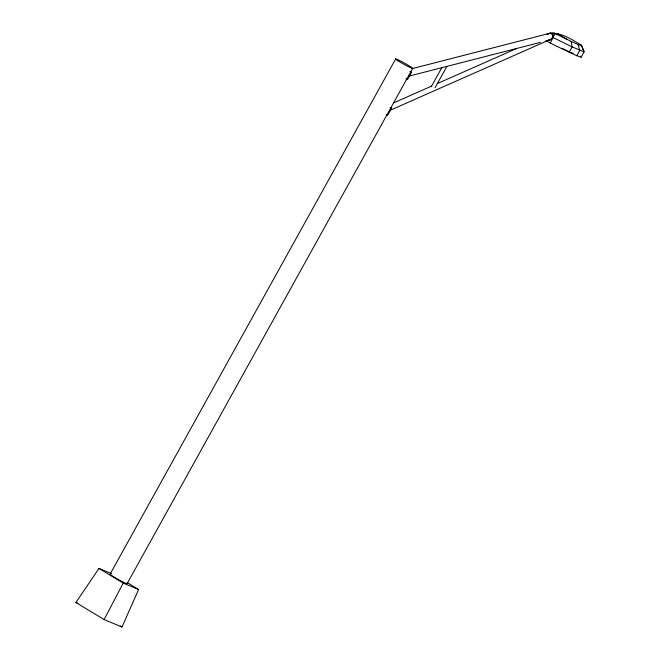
<?xml version="1.0" encoding="UTF-8"?>
<svg xmlns="http://www.w3.org/2000/svg" width="660" height="660" viewBox="0 0 660 660"><rect width="100%" height="100%" fill="white"/><g stroke="black" fill="none" stroke-linecap="round" stroke-linejoin="round"><path stroke-width="0.99" d="M545.919 40.425L550.3 43.081L555.043 33.561L554.111 33L550.366 33L547.14 33.998L547.767 34.378M111.656 573.688L98.992 568.433L75.916 602.481L104.115 619.575L122.017 627L138.608 589.495L127.355 582.681M104.115 619.575L123.23 583.118L138.608 589.495M110.071 574.183L395.653 58.979M127.124 583.597L412.706 68.392M431.252 86.732L441.656 67.955M435.064 87.739L446.845 66.487M550.3 43.081L569.192 52.255L572.162 46.893L571.189 41.407L555.043 33.561L552.486 34.287L550.366 33M569.192 52.255L576.799 55.712L579.777 50.341L578.044 44.517L571.189 41.407M576.799 55.712L581.105 57.197L584.083 51.835L581.344 45.086C572.336 39.913 562.79 33.247 552.123 33.289M394.028 102.729L431.607 86.105M437.25 83.605L516.161 48.691M390.118 110.319L550.085 39.55M412.145 68.632L549.161 33.437M409.018 76.123L540.433 42.372M546.406 40.846L550.39 39.823M547.14 33.998L549.136 33.718M578.044 44.517L581.683 45.771M409.975 71.577L411.568 72.237L407.575 79.447L405.983 78.787M390.093 107.44L391.685 108.1L387.692 115.31L386.1 114.65M75.916 602.481L77.806 603.265M568.804 51.513L562.303 48.444M570.512 52.297L573.086 53.46M552.643 37.331L572.162 46.893L584.083 51.835L581.344 45.086M557.89 33.817L567.262 39.493M98.992 568.433L123.23 583.118M120.252 625.936L122.017 627M580.618 56.199L581.105 57.197M552.486 34.287L553.278 37.719M548.419 33.817A3.415 2.945 -67.5 0 1 552.783 36.028A3.415 2.945 -67.5 0 1 548.831 39.905M126.86 583.259A9.743 0.643 29 0 1 118.495 579.571A9.743 0.643 29 0 1 110.393 574.167M551.702 38.148A2.896 2.491 -67.5 0 1 549.425 39.682M398.079 60.844A9.743 0.643 29 0 0 412.385 68.409A9.743 0.643 29 0 0 402.072 61.809A9.743 0.643 29 0 0 398.079 60.844"/></g></svg>
